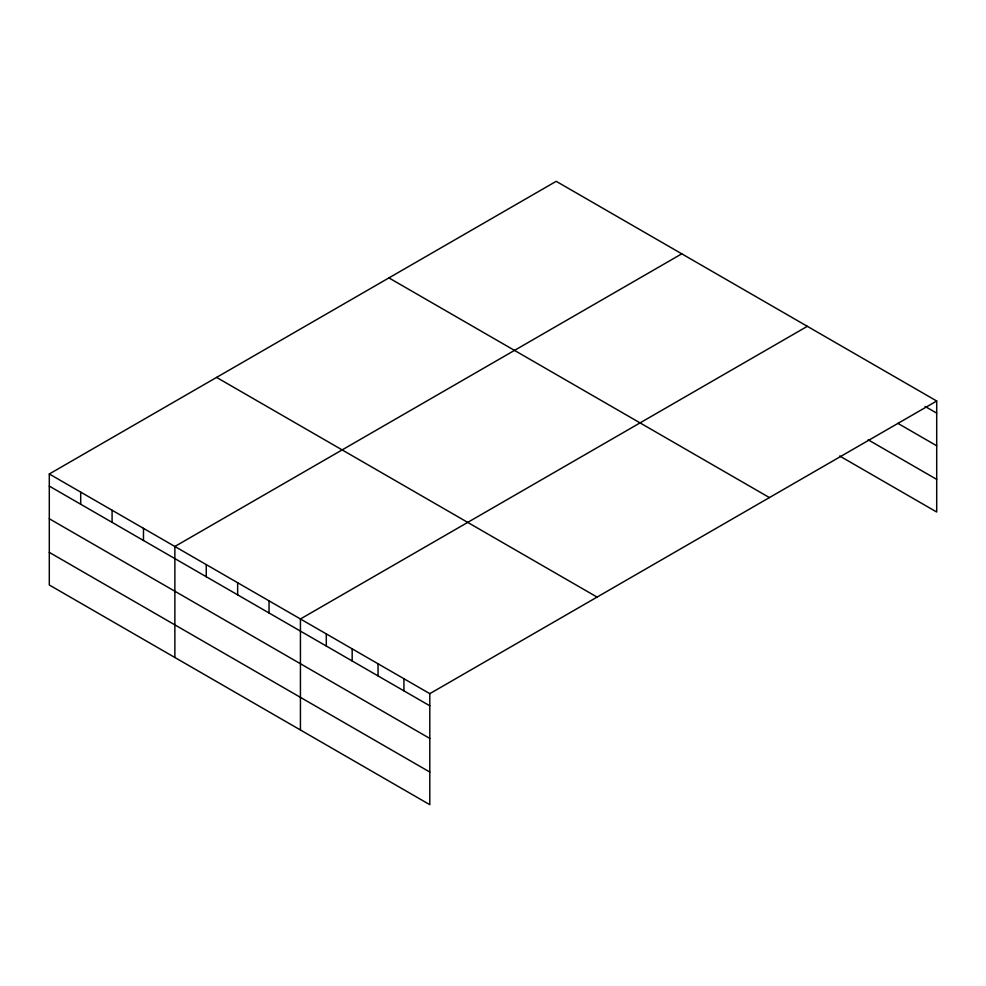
<?xml version="1.0" encoding="UTF-8"?>
<svg xmlns="http://www.w3.org/2000/svg" width="986" height="986" viewBox="0 0 986 986"><rect width="100%" height="100%" fill="white"/><g stroke="black" fill="none" stroke-linecap="round" stroke-linejoin="round"><path stroke-width="1.48" d="M49.3 473.983L429.797 693.663L429.797 804.675L49.3 584.994L49.3 473.983L556.203 181.325L936.7 401.006L936.7 512.017L839.678 456M681.77 253.821L174.867 546.478L174.867 657.489M807.337 326.317L300.434 618.974L300.434 729.985M429.797 693.663L936.7 401.006M925.053 406.417L936.7 413.134M897.889 423.364L936.7 445.771M868.136 439.793L936.7 479.381M388.928 277.904L769.425 497.585M216.575 377.404L597.072 597.085M49.3 486.11L429.797 705.791M49.3 518.747L429.797 738.428M49.3 552.37L429.797 772.038M403.927 678.725L403.927 690.853M378.045 663.788L378.045 675.915M352.175 648.85L352.175 660.977M326.304 633.912L326.304 646.04M269.042 600.844L269.042 612.984M237.651 582.726L237.651 594.854M206.259 564.608L206.259 576.736M143.475 528.36L143.475 540.488M112.084 510.23L112.084 522.358M80.692 492.113L80.692 504.24"/></g></svg>
